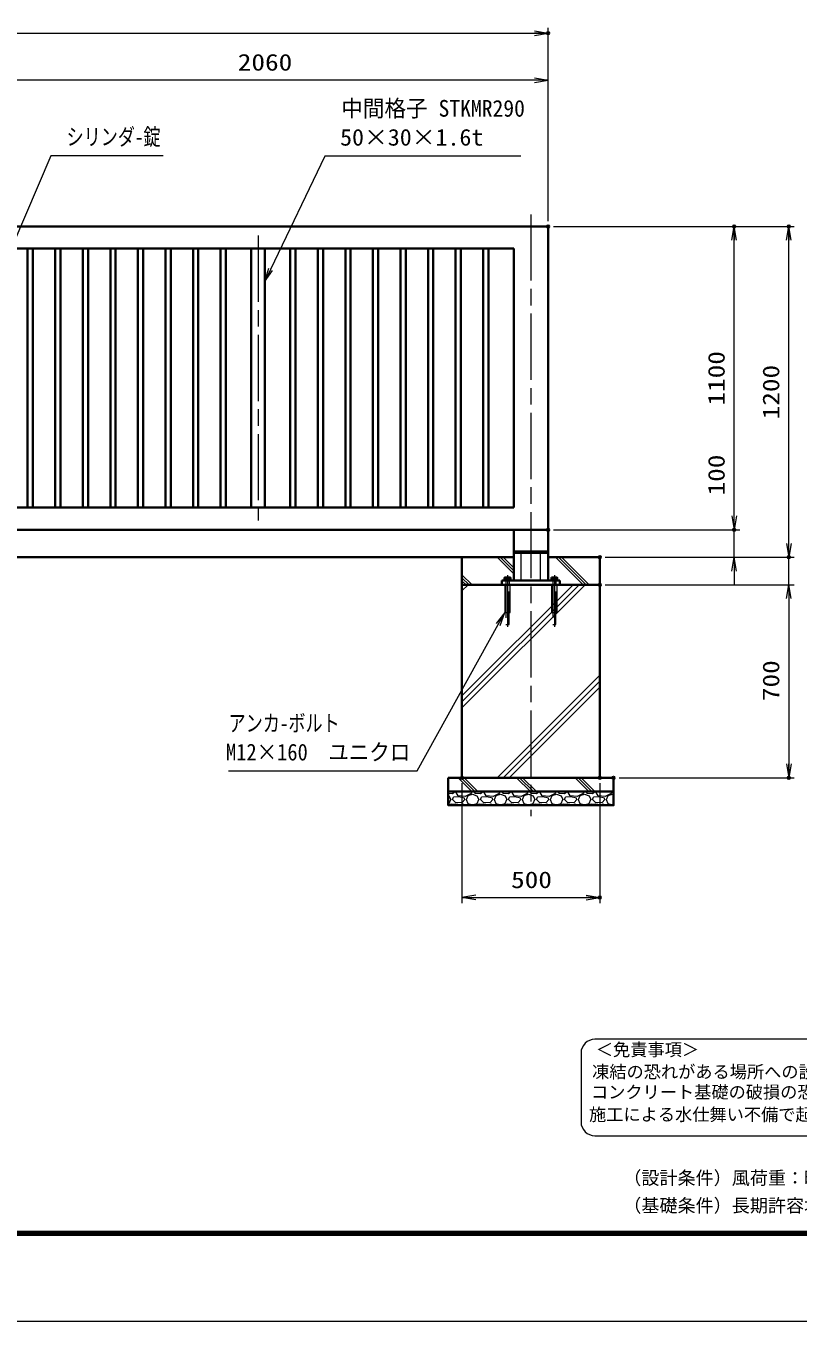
# Model space of a CAD drawing. Units: millimetres at full size. Extents: x -5940 to 5940, y -4200 to 4200.
# Drawn here: x -1631 to 1171, y -4200 to 500 of the extents above; entities that cross this region are included whole.
import ezdxf
from ezdxf.enums import TextEntityAlignment as Align

# ---------------------------------------------------------------- set-up
doc = ezdxf.new("R2010")
doc.units = ezdxf.units.MM
doc.header["$LTSCALE"] = 20
doc.header["$PDMODE"] = 32
doc.header["$PDSIZE"] = 10
doc.linetypes.add('DASHED', pattern=[7.5, 6, -1.5])
doc.linetypes.add('USER1', pattern=[18, 12, -1.5, 3, -1.5])
for name, color, linetype, lineweight in [('0-0_D-TTL', 7, 'Continuous', 18), ('0-1_外形線', 7, 'Continuous', 35), ('0-2_隠れ線', 140, 'DASHED', 18), ('0-3_軸線', 200, 'USER1', 15), ('0-5_細線', 2, 'Continuous', 35), ('0-6_寸法線', 4, 'Continuous', 18), ('0-7_0', 7, 'Continuous', 18), ('0-F_ハッチング', 253, 'Continuous', 13), ('1-0_D-TTL-TXT', 7, 'Continuous', 18)]:
    doc.layers.add(name, color=color, linetype=linetype, lineweight=lineweight)
doc.layers.add('0-8_Defpoints', color=7, linetype='Continuous')
doc.styles.add('ＭＳ ゴシック', font='')
doc.styles.get('ＭＳ ゴシック').set_extended_font_data('MS Gothic')

# ---------------------------------------------------------------- blocks, each defined once
blk = doc.blocks.new('_Open')
at = {"layer": '0-7_0'}
blk.add_line((-20, 3.333), (0, 0), dxfattribs=at)
blk.add_lwpolyline([(-20, -3.333), (0, 0), (-20, 0)], dxfattribs=at)
blk = doc.blocks.new('PROFSP005ACXU6')
at = {"layer": '0-1_外形線'}
for p, q in [((12, 166), (12, 0)), ((199.9, 103.9), (12, 103.9)), ((12, -166), (12, 0)), ((216, 0), (216, 180)), ((199.9, -103.9), (12, -103.9))]:
    blk.add_line(p, q, dxfattribs=at)
for points in [[(108, 207.8), (12, 207.8), (12, 166), (0, 166), (0, 0)], [(108, -207.8), (12, -207.8), (12, -166), (0, -166), (0, 0)], [(216, 180), (199.9, 207.8), (108, 207.8)], [(216, 0), (216, -180), (199.9, -207.8), (108, -207.8)]]:
    blk.add_lwpolyline(points, dxfattribs=at)
for centre, radius, start, end in [((124, 155.9), 92, 325.61587, 34.38413), ((-127.9, 0), 343.9, 342.41211, 17.58789), ((124, -155.9), 92, 325.61587, 34.38413)]:
    blk.add_arc(centre, radius, start, end, dxfattribs=at)
blk = doc.blocks.new('A$C7A822601')
at = {"layer": '0-7_0', "rotation": 90}
blk.add_blockref('PROFSP005ACXU6', (0, 0), dxfattribs=at)
blk = doc.blocks.new('S24')
at = {"layer": '0-6_寸法線'}
for points in [[(-15321540.5, 58507479.4), (-15329693.3, 58507479.4), (-15333401.4, 58498854.5), (-15333796.4, 58497935.8)], [(-15333554.5, 58498920.3), (-15333796.4, 58497935.8), (-15333248.3, 58498788.6)]]:
    blk.add_lwpolyline(points, dxfattribs=at)
at = {"layer": '0-6_寸法線', "color": 254, "style": 'ＭＳ ゴシック', "width": 0.75}
blk.add_text('シリンダ-錠', height=1212, dxfattribs=at).set_placement((-15328558.1, 58507876.2), align=Align.BOTTOM_LEFT)
blk = doc.blocks.new('S25')
at = {"layer": '0-6_寸法線'}
for points in [[(-15295606.2, 58507448.3), (-15309826.2, 58507448.3), (-15313765.2, 58499217.1), (-15314196.9, 58498315)], [(-15313915.5, 58499289), (-15314196.9, 58498315), (-15313614.9, 58499145.1)]]:
    blk.add_lwpolyline(points, dxfattribs=at)
at = {"layer": '0-6_寸法線', "color": 254, "style": 'ＭＳ ゴシック'}
for s, width, p in [('中間格子 STKMR290', 0.95, (-15308633.4, 58509945.1)), ('50×30×1.6t', 1.05, (-15308710.2, 58507845.1))]:
    blk.add_text(s, height=1212, dxfattribs=dict(at, width=width)).set_placement(p, align=Align.BOTTOM_LEFT)
blk = doc.blocks.new('S30')
at = {"layer": '0-6_寸法線'}
for points in [[(-15316800, 58462832.8), (-15303117.6, 58462832.8), (-15297249.7, 58473460.4), (-15296766.4, 58474335.8)], [(-15297103.8, 58473379.8), (-15296766.4, 58474335.8), (-15297395.7, 58473540.9)]]:
    blk.add_lwpolyline(points, dxfattribs=at)
at = {"layer": '0-6_寸法線', "color": 254, "style": 'ＭＳ ゴシック'}
for s, width, p in [('アンカ-ボルト', 0.75, (-15316800, 58465329.6)), ('M12×160\u3000ユニクロ', 0.9, (-15316992, 58463229.6))]:
    blk.add_text(s, height=1212, dxfattribs=dict(at, width=width)).set_placement(p, align=Align.BOTTOM_LEFT)

msp = doc.modelspace()

# ---------------------------------------------------------------- linework, layer by layer
at = {"layer": '0-0_D-TTL'}
for points in [[(-5940, -4200), (5940, -4200), (5940, 4200), (-5940, 4200)], [(-5558.14, 3889.71), (5558.14, 3889.71), (5558.14, -3888.86), (-5558.14, -3888.86)], [(-5554.61, 3886.18), (5554.61, 3886.18), (5554.61, -3885.32), (-5554.61, -3885.32)], [(-5551.07, 3882.64), (5551.07, 3882.64), (5551.07, -3881.79), (-5551.07, -3881.79)], [(-5547.54, 3879.11), (5547.54, 3879.11), (5547.54, -3878.25), (-5547.54, -3878.25)], [(-5544, 3875.57), (5544, 3875.57), (5544, -3874.71), (-5544, -3874.71)]]:
    msp.add_lwpolyline(points, close=True, dxfattribs=at)
at = {"layer": '0-1_外形線'}
for p, q in [((-1796.32, -228.48), (263.68, -228.48)), ((263.68, -228.48), (263.68, -1328.48)), ((-1716.32, -308.48), (138.68, -308.48)), ((138.68, -308.48), (138.68, -1248.48)), ((138.68, -1248.48), (-1716.32, -1248.48)), ((263.68, -1328.48), (-1796.32, -1328.48)), ((138.68, -1328.48), (138.68, -1512.48)), ((263.68, -1328.48), (263.68, -1512.48)), ((263.68, -1407.48), (138.68, -1407.48)), ((166.18, -1407.48), (166.18, -1412.48)), ((236.18, -1407.48), (236.18, -1412.48)), ((-3548.82, -1428.48), (138.68, -1428.48)), ((138.68, -1412.48), (263.68, -1412.48)), ((263.68, -1428.48), (451.18, -1428.48)), ((306.18, -1512.48), (96.18, -1512.48)), ((96.18, -1512.48), (96.18, -1528.48)), ((96.18, -1528.48), (306.18, -1528.48)), ((306.18, -1512.48), (306.18, -1528.48))]:
    msp.add_line(p, q, dxfattribs=at)
for points in [[(-1624.57, -1248.48), (-1605.57, -1248.48), (-1605.57, -308.48), (-1624.57, -308.48)], [(-1524.57, -1248.48), (-1505.57, -1248.48), (-1505.57, -308.48), (-1524.57, -308.48)], [(-1424.57, -1248.48), (-1405.57, -1248.48), (-1405.57, -308.48), (-1424.57, -308.48)], [(-1324.57, -1248.48), (-1305.57, -1248.48), (-1305.57, -308.48), (-1324.57, -308.48)], [(-1224.57, -1248.48), (-1205.57, -1248.48), (-1205.57, -308.48), (-1224.57, -308.48)], [(-1124.57, -1248.48), (-1105.57, -1248.48), (-1105.57, -308.48), (-1124.57, -308.48)], [(-1024.57, -1248.48), (-1005.57, -1248.48), (-1005.57, -308.48), (-1024.57, -308.48)], [(-924.57, -1248.48), (-905.57, -1248.48), (-905.57, -308.48), (-924.57, -308.48)], [(-813.82, -1248.48), (-763.82, -1248.48), (-763.82, -308.48), (-813.82, -308.48)], [(-653.07, -1248.48), (-672.07, -1248.48), (-672.07, -308.48), (-653.07, -308.48)], [(-553.07, -1248.48), (-572.07, -1248.48), (-572.07, -308.48), (-553.07, -308.48)], [(-453.07, -1248.48), (-472.07, -1248.48), (-472.07, -308.48), (-453.07, -308.48)], [(-353.07, -1248.48), (-372.07, -1248.48), (-372.07, -308.48), (-353.07, -308.48)], [(-253.07, -1248.48), (-272.07, -1248.48), (-272.07, -308.48), (-253.07, -308.48)], [(-153.07, -1248.48), (-172.07, -1248.48), (-172.07, -308.48), (-153.07, -308.48)], [(-53.07, -1248.48), (-72.07, -1248.48), (-72.07, -308.48), (-53.07, -308.48)], [(46.93, -1248.48), (27.93, -1248.48), (27.93, -308.48), (46.93, -308.48)], [(-48.82, -1528.48), (451.18, -1528.48), (451.18, -2228.48), (-48.82, -2228.48)], [(-98.82, -2228.48), (501.18, -2228.48), (501.18, -2278.48), (-98.82, -2278.48)], [(501.18, -2278.48), (-98.82, -2278.48), (-98.82, -2328.48), (501.18, -2328.48)]]:
    msp.add_lwpolyline(points, close=True, dxfattribs=at)
msp.add_lwpolyline([(138.68, -1428.48), (-48.82, -1428.48), (-48.82, -1528.48), (451.18, -1528.48), (451.18, -1428.48), (263.68, -1428.48)], dxfattribs=at)
at = {"layer": '0-2_隠れ線'}
for p, q in [((166.18, -1512.48), (166.18, -1412.48)), ((236.18, -1512.48), (236.18, -1412.48)), ((110.18, -1512.48), (110.18, -1528.48)), ((110.18, -1528.48), (110.18, -1672.48)), ((122.18, -1512.48), (122.18, -1528.48)), ((122.18, -1672.48), (122.18, -1528.48)), ((276.18, -1528.48), (276.18, -1628.48)), ((280.18, -1512.48), (280.18, -1528.48)), ((292.18, -1512.48), (292.18, -1528.48)), ((292.18, -1672.48), (292.18, -1528.48)), ((296.18, -1628.48), (296.18, -1528.48)), ((276.18, -1628.48), (296.18, -1628.48)), ((110.18, -1672.48), (122.18, -1672.48))]:
    msp.add_line(p, q, dxfattribs=at)
for points in [[(106.18, -1528.48), (106.18, -1628.48), (126.18, -1628.48), (126.18, -1528.48)], [(280.18, -1528.48), (280.18, -1672.48), (292.18, -1672.48)]]:
    msp.add_lwpolyline(points, dxfattribs=at)
at = {"layer": '0-3_軸線'}
for p, q in [((201.18, -184.56), (201.18, -2367.84)), ((-788.82, -261.48), (-788.82, -1295.48)), ((116.18, -1493.14), (116.18, -1681.02)), ((286.18, -1493.14), (286.18, -1681.02))]:
    msp.add_line(p, q, dxfattribs=at)
at = {"layer": '0-6_寸法線'}
for p, q in [((-3861.32, 472.78), (263.68, 472.78)), ((263.68, -208.48), (263.68, 492.78)), ((263.68, 302.78), (-1796.32, 302.78)), ((263.68, -208.48), (263.68, 322.78)), ((283.68, -228.48), (958.67, -228.48)), ((283.68, -228.48), (1156.76, -228.48)), ((938.67, -1328.48), (938.67, -228.48)), ((1136.76, -1428.48), (1136.76, -228.48)), ((938.67, -1278.48), (938.67, -1228.48)), ((283.68, -1328.48), (958.67, -1328.48)), ((283.68, -1328.48), (958.67, -1328.48)), ((938.67, -1428.48), (938.67, -1328.48)), ((1136.76, -1378.48), (1136.76, -1328.48)), ((471.18, -1428.48), (958.67, -1428.48)), ((471.18, -1428.48), (1156.76, -1428.48)), ((471.18, -1428.48), (1156.76, -1428.48)), ((1136.76, -1528.48), (1136.76, -1428.48)), ((938.67, -1478.48), (938.67, -1528.48)), ((471.18, -1528.48), (1156.76, -1528.48)), ((471.18, -1528.48), (1156.76, -1528.48)), ((1136.76, -1528.48), (1136.76, -2228.48)), ((1136.76, -1578.48), (1136.76, -1628.48)), ((-48.82, -2248.48), (-48.82, -2683.41)), ((451.18, -2248.48), (451.18, -2683.41)), ((521.18, -2228.48), (1156.76, -2228.48)), ((-48.82, -2663.41), (451.18, -2663.41))]:
    msp.add_line(p, q, dxfattribs=at)
at = {"layer": '0-8_Defpoints'}
for p in [(263.68, 472.78), (263.68, -228.48), (263.68, -228.48), (938.67, -228.48), (1136.76, -228.48), (263.68, -1328.48), (938.67, -1328.48), (451.18, -1428.48), (1136.76, -1428.48), (451.18, -1528.48), (-48.82, -2228.48), (451.18, -2228.48), (501.18, -2228.48), (1136.76, -2228.48), (451.18, -2663.41)]:
    msp.add_point(p, dxfattribs=at)
at = {"layer": '0-F_ハッチング'}
for p, q in [((138.68, -1488.86), (78.31, -1428.48)), ((138.68, -1477.98), (89.18, -1428.48)), ((138.68, -1467.11), (100.06, -1428.48)), ((390.44, -1528.48), (290.44, -1428.48)), ((401.31, -1528.48), (301.31, -1428.48)), ((412.19, -1528.48), (312.19, -1428.48)), ((-12.07, -1528.48), (-48.82, -1491.74)), ((-22.95, -1528.48), (-48.82, -1502.61)), ((-33.82, -1528.48), (-48.82, -1513.49)), ((-48.82, -1931.62), (354.32, -1528.48)), ((-48.82, -1529.11), (-48.19, -1528.48)), ((-48.82, -1953.37), (376.07, -1528.48)), ((-48.82, -1550.86), (-26.44, -1528.48)), ((-48.82, -1975.12), (397.82, -1528.48)), ((78.59, -2228.48), (451.18, -1855.89)), ((100.34, -2228.48), (451.18, -1877.64)), ((122.09, -2228.48), (451.18, -1899.39)), ((-12.74, -2278.48), (-62.74, -2228.48)), ((-1.87, -2278.48), (-51.87, -2228.48)), ((9.01, -2278.48), (-40.99, -2228.48)), ((199.39, -2278.48), (149.39, -2228.48)), ((210.26, -2278.48), (160.26, -2228.48)), ((221.14, -2278.48), (171.14, -2228.48)), ((411.52, -2278.48), (361.52, -2228.48)), ((422.4, -2278.48), (372.4, -2228.48)), ((433.27, -2278.48), (383.27, -2228.48)), ((-98.82, -2284.48), (-82.8, -2285.24)), ((-98.82, -2293.34), (-96.01, -2294.39)), ((-96.01, -2294.39), (-89.91, -2307.6)), ((-82.8, -2285.24), (-74.05, -2278.48)), ((-82.8, -2307.6), (-79.75, -2299.47)), ((-60.45, -2297.44), (-79.75, -2299.47)), ((-69.59, -2282.2), (-66.25, -2278.48)), ((-62.48, -2294.39), (-69.59, -2282.2)), ((-37.08, -2296.42), (-62.48, -2294.39)), ((-40.13, -2302.52), (-60.45, -2297.44)), ((-39.11, -2307.6), (-40.13, -2302.52)), ((-15.74, -2285.24), (-37.08, -2296.42)), ((-33.02, -2307.6), (-26.92, -2293.37)), ((-26.92, -2293.37), (-10.66, -2288.29)), ((-13.81, -2278.48), (-15.74, -2285.24)), ((-10.66, -2288.29), (5.59, -2294.39)), ((-4.96, -2278.48), (-2.54, -2284.23)), ((-2.54, -2284.23), (18.8, -2285.24)), ((5.59, -2294.39), (11.69, -2307.6)), ((18.8, -2285.24), (27.55, -2278.48)), ((18.8, -2307.6), (21.85, -2299.47)), ((41.15, -2297.44), (21.85, -2299.47)), ((32.01, -2282.2), (35.35, -2278.48)), ((39.12, -2294.39), (32.01, -2282.2)), ((64.52, -2296.42), (39.12, -2294.39)), ((61.47, -2302.52), (41.15, -2297.44)), ((62.49, -2307.6), (61.47, -2302.52)), ((85.86, -2285.24), (64.52, -2296.42)), ((68.58, -2307.6), (74.68, -2293.37)), ((74.68, -2293.37), (90.94, -2288.29)), ((87.79, -2278.48), (85.86, -2285.24)), ((90.94, -2288.29), (107.19, -2294.39)), ((96.64, -2278.48), (99.06, -2284.23)), ((99.06, -2284.23), (120.4, -2285.24)), ((107.19, -2294.39), (113.29, -2307.6)), ((120.4, -2285.24), (129.15, -2278.48)), ((120.4, -2307.6), (123.45, -2299.47)), ((142.75, -2297.44), (123.45, -2299.47)), ((133.61, -2282.2), (136.95, -2278.48)), ((140.72, -2294.39), (133.61, -2282.2)), ((166.12, -2296.42), (140.72, -2294.39)), ((163.07, -2302.52), (142.75, -2297.44)), ((164.09, -2307.6), (163.07, -2302.52)), ((187.46, -2285.24), (166.12, -2296.42)), ((170.18, -2307.6), (176.28, -2293.37)), ((176.28, -2293.37), (192.54, -2288.29)), ((189.39, -2278.48), (187.46, -2285.24)), ((192.54, -2288.29), (208.79, -2294.39)), ((198.24, -2278.48), (200.66, -2284.23)), ((200.66, -2284.23), (222, -2285.24)), ((208.79, -2294.39), (214.89, -2307.6)), ((222, -2285.24), (230.75, -2278.48)), ((222, -2307.6), (225.05, -2299.47)), ((244.35, -2297.44), (225.05, -2299.47)), ((235.21, -2282.2), (238.55, -2278.48)), ((242.32, -2294.39), (235.21, -2282.2)), ((267.72, -2296.42), (242.32, -2294.39)), ((264.67, -2302.52), (244.35, -2297.44)), ((265.69, -2307.6), (264.67, -2302.52)), ((289.06, -2285.24), (267.72, -2296.42)), ((271.78, -2307.6), (277.88, -2293.37)), ((277.88, -2293.37), (294.14, -2288.29)), ((290.99, -2278.48), (289.06, -2285.24)), ((294.14, -2288.29), (310.39, -2294.39)), ((299.84, -2278.48), (302.26, -2284.23)), ((302.26, -2284.23), (323.6, -2285.24)), ((310.39, -2294.39), (316.49, -2307.6)), ((323.6, -2285.24), (332.35, -2278.48)), ((323.6, -2307.6), (326.65, -2299.47)), ((345.95, -2297.44), (326.65, -2299.47)), ((336.81, -2282.2), (340.15, -2278.48)), ((343.92, -2294.39), (336.81, -2282.2)), ((369.32, -2296.42), (343.92, -2294.39)), ((366.27, -2302.52), (345.95, -2297.44)), ((367.29, -2307.6), (366.27, -2302.52)), ((390.66, -2285.24), (369.32, -2296.42)), ((373.38, -2307.6), (379.48, -2293.37)), ((379.48, -2293.37), (395.74, -2288.29)), ((392.59, -2278.48), (390.66, -2285.24)), ((395.74, -2288.29), (411.99, -2294.39)), ((401.44, -2278.48), (403.86, -2284.23)), ((403.86, -2284.23), (425.2, -2285.24)), ((411.99, -2294.39), (418.09, -2307.6)), ((425.2, -2285.24), (433.95, -2278.48)), ((425.2, -2307.6), (428.25, -2299.47)), ((447.55, -2297.44), (428.25, -2299.47)), ((438.41, -2282.2), (441.75, -2278.48)), ((445.52, -2294.39), (438.41, -2282.2)), ((470.92, -2296.42), (445.52, -2294.39)), ((467.87, -2302.52), (447.55, -2297.44)), ((468.89, -2307.6), (467.87, -2302.52)), ((492.26, -2285.24), (470.92, -2296.42)), ((474.98, -2307.6), (481.08, -2293.37)), ((481.08, -2293.37), (497.34, -2288.29)), ((494.19, -2278.48), (492.26, -2285.24)), ((497.34, -2288.29), (501.18, -2289.74)), ((-98.82, -2322.94), (-94.99, -2321.82)), ((-94.99, -2321.82), (-89.91, -2307.6)), ((-87.88, -2323.85), (-92.95, -2328.48)), ((-63.5, -2325.88), (-87.88, -2323.85)), ((-71.62, -2319.79), (-82.8, -2307.6)), ((-48.26, -2317.76), (-71.62, -2319.79)), ((-61.91, -2328.48), (-63.5, -2325.88)), ((-46.22, -2323.85), (-53.34, -2326.9)), ((-53.34, -2326.9), (-52.7, -2328.48)), ((-39.11, -2307.6), (-48.26, -2317.76)), ((-34.03, -2327.92), (-46.22, -2323.85)), ((-34.98, -2328.48), (-34.03, -2327.92)), ((-34.03, -2307.6), (-27.94, -2321.82)), ((-27.94, -2321.82), (-10.67, -2326.9)), ((-10.66, -2326.9), (6.61, -2321.82)), ((6.61, -2321.82), (11.69, -2307.6)), ((13.72, -2323.85), (8.65, -2328.48)), ((38.1, -2325.88), (13.72, -2323.85)), ((29.98, -2319.79), (18.8, -2307.6)), ((53.34, -2317.76), (29.98, -2319.79)), ((39.69, -2328.48), (38.1, -2325.88)), ((55.38, -2323.85), (48.26, -2326.9)), ((48.26, -2326.9), (48.9, -2328.48)), ((62.49, -2307.6), (53.34, -2317.76)), ((67.57, -2327.92), (55.38, -2323.85)), ((66.62, -2328.48), (67.57, -2327.92)), ((67.57, -2307.6), (73.66, -2321.82)), ((73.66, -2321.82), (90.93, -2326.9)), ((90.94, -2326.9), (108.21, -2321.82)), ((108.21, -2321.82), (113.29, -2307.6)), ((115.32, -2323.85), (110.25, -2328.48)), ((139.7, -2325.88), (115.32, -2323.85)), ((131.58, -2319.79), (120.4, -2307.6)), ((154.94, -2317.76), (131.58, -2319.79)), ((141.29, -2328.48), (139.7, -2325.88)), ((156.98, -2323.85), (149.86, -2326.9)), ((149.86, -2326.9), (150.5, -2328.48)), ((164.09, -2307.6), (154.94, -2317.76)), ((169.17, -2327.92), (156.98, -2323.85)), ((168.22, -2328.48), (169.17, -2327.92)), ((169.17, -2307.6), (175.26, -2321.82)), ((175.26, -2321.82), (192.53, -2326.9)), ((192.54, -2326.9), (209.81, -2321.82)), ((209.81, -2321.82), (214.89, -2307.6)), ((216.92, -2323.85), (211.85, -2328.48)), ((241.3, -2325.88), (216.92, -2323.85)), ((233.18, -2319.79), (222, -2307.6)), ((256.54, -2317.76), (233.18, -2319.79)), ((242.89, -2328.48), (241.3, -2325.88)), ((258.58, -2323.85), (251.46, -2326.9)), ((251.46, -2326.9), (252.1, -2328.48)), ((265.69, -2307.6), (256.54, -2317.76)), ((270.77, -2327.92), (258.58, -2323.85)), ((269.82, -2328.48), (270.77, -2327.92)), ((270.77, -2307.6), (276.86, -2321.82)), ((276.86, -2321.82), (294.13, -2326.9)), ((294.14, -2326.9), (311.41, -2321.82)), ((311.41, -2321.82), (316.49, -2307.6)), ((318.52, -2323.85), (313.45, -2328.48)), ((342.9, -2325.88), (318.52, -2323.85)), ((334.78, -2319.79), (323.6, -2307.6)), ((358.14, -2317.76), (334.78, -2319.79)), ((344.49, -2328.48), (342.9, -2325.88)), ((360.18, -2323.85), (353.06, -2326.9)), ((353.06, -2326.9), (353.7, -2328.48)), ((367.29, -2307.6), (358.14, -2317.76)), ((372.37, -2327.92), (360.18, -2323.85)), ((371.42, -2328.48), (372.37, -2327.92)), ((372.37, -2307.6), (378.46, -2321.82)), ((378.46, -2321.82), (395.73, -2326.9)), ((395.74, -2326.9), (413.01, -2321.82)), ((413.01, -2321.82), (418.09, -2307.6)), ((420.12, -2323.85), (415.05, -2328.48)), ((444.5, -2325.88), (420.12, -2323.85)), ((436.38, -2319.79), (425.2, -2307.6)), ((459.74, -2317.76), (436.38, -2319.79)), ((446.09, -2328.48), (444.5, -2325.88)), ((461.78, -2323.85), (454.66, -2326.9)), ((454.66, -2326.9), (455.3, -2328.48)), ((468.89, -2307.6), (459.74, -2317.76)), ((473.97, -2327.92), (461.78, -2323.85)), ((473.02, -2328.48), (473.97, -2327.92)), ((473.97, -2307.6), (480.06, -2321.82)), ((480.06, -2321.82), (497.33, -2326.9)), ((497.34, -2326.9), (501.18, -2325.77))]:
    msp.add_line(p, q, dxfattribs=at)
at = {"layer": '1-0_D-TTL-TXT', "color": 2}
for p, q in [((2878.63, -3177.42), (433.08, -3177.42)), ((383.08, -3227.42), (383.08, -3477.42)), ((433.08, -3527.42), (2878.63, -3527.42))]:
    msp.add_line(p, q, dxfattribs=at)
for centre, start, end in [((433.08, -3227.42), 90, 180), ((433.08, -3477.42), 180, 270)]:
    msp.add_arc(centre, 50, start, end, dxfattribs=at)

# ---------------------------------------------------------------- block references
at = {"layer": '0-5_細線', "xscale": 0.05, "yscale": 0.05}
for p in [(116.18, -1512.48), (286.18, -1512.48)]:
    msp.add_blockref('A$C7A822601', p, dxfattribs=at)
at = {"layer": '0-6_寸法線'}
for name, p, xscale, yscale in [('_Open', (263.68, 472.78), 2.5, 2.5), ('_Open', (263.68, 302.78), 2.5, 2.5), ('S25', (764944.5, -2925345.27), 0.05, 0.05), ('S24', (764944.5, -2925345.27), 0.05, 0.05), ('S30', (764944.5, -2925345.27), 0.05, 0.05), ('_Open', (451.18, -2663.41), 2.5, 2.5)]:
    msp.add_blockref(name, p, dxfattribs=dict(at, xscale=xscale, yscale=yscale))
at = {"layer": '0-6_寸法線', "xscale": 2.5, "yscale": 2.5}
for p, rotation in [((938.67, -228.48), 90), ((1136.76, -228.48), 90), ((938.67, -1328.48), 270), ((938.67, -1328.48), 270), ((1136.76, -1428.48), 270), ((1136.76, -1428.48), 270), ((938.67, -1428.48), 90), ((1136.76, -1528.48), 90), ((1136.76, -1528.48), 90), ((1136.76, -2228.48), 270), ((-48.82, -2663.41), 180)]:
    msp.add_blockref('_Open', p, dxfattribs=dict(at, rotation=rotation))

# ---------------------------------------------------------------- texts
at = {"layer": '0-6_寸法線', "color": 254, "style": 'ＭＳ ゴシック', "width": 1.2}
for s, p in [('2060', (-862.32, 319.12)), ('500', (129.18, -2647.07))]:
    msp.add_text(s, height=60.56, dxfattribs=at).set_placement(p, align=Align.BOTTOM_LEFT)
for s, p in [('1100', (922.33, -878.08)), ('1200', (1120.42, -928.08)), ('100', (922.33, -1204.27)), ('700', (1120.42, -1950.48))]:
    msp.add_text(s, height=60.56, rotation=90, dxfattribs=at).set_placement(p, align=Align.BOTTOM_LEFT)
at = {"layer": '1-0_D-TTL-TXT', "style": 'ＭＳ ゴシック'}
for s, height, p in [('＜免責事項＞ \u3000\u3000', 45.75, (436.78, -3251.6)), ('凍結の恐れがある場所への設置は、内部に溜まった雨水等の凍結融解により支柱の破損や', 45.75, (423.26, -3332.09)), ('コンクリート基礎の破損の恐れがありますので施工時、水仕舞いを行ってください。', 45.75, (419.15, -3405.52)), ('施工による水仕舞い不備で起こる支柱・基礎の破損について当社は責任を負いかねます。 ', 45.75, (412.16, -3487.01)), ('（設計条件）風荷重：昭和57年改正 建築基準法・同施行令に基づく風圧力に準拠。', 48.09, (536.29, -3719.1)), ('（基礎条件）長期許容地耐力98kN/m の場合。', 48.09, (536.29, -3819.1))]:
    msp.add_text(s, height=height, dxfattribs=at).set_placement(p, align=Align.BOTTOM_LEFT)

doc.saveas('drawing.dxf')
